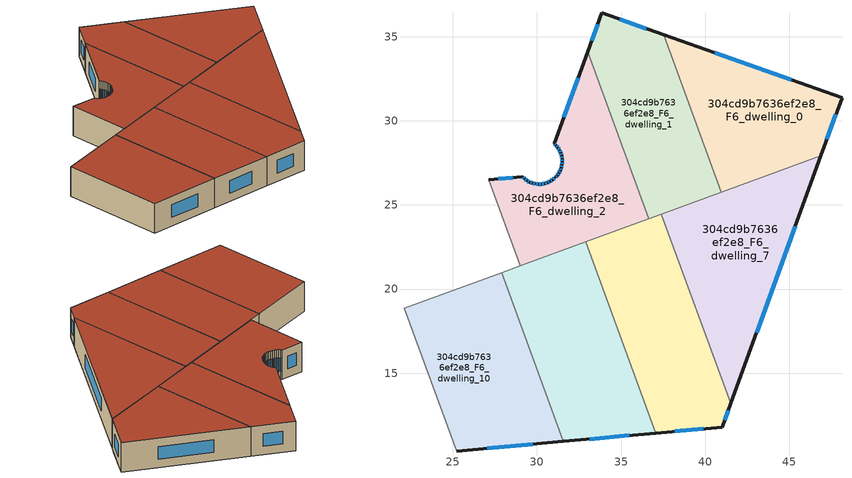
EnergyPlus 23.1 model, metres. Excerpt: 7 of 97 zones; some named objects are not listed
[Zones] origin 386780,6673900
304cd9b7636ef2e8_F6_dwelling_0
 floor to 304cd9b7636ef2e8_F5_dwelling_0 (EU_floor_Construction): 48.13,31.37 47.12,28.61 40.83,26.12 37.54,35.11 z18
 floor adiabatic (EU_floor_Construction): 47.12,28.61 46.88,27.93 40.97,25.76 40.83,26.12 z18
 wall outside (EU_wall_Construction): 46.88,27.93 48.13,31.37 37.54,35.11 z18:21
 wall to 304cd9b7636ef2e8_F6_dwelling_1 (EU_wall_Construction): 37.54,35.11 40.97,25.76 z18:21
 wall to 304cd9b7636ef2e8_F6_dwelling_7 (EU_wall_Construction): 40.97,25.76 46.88,27.93 z18:21
 window (EU_Window_Construction): 45.1,32.43 40.56,34.04 / 47.23,28.91 47.77,30.38 z18.86:20.14
 roof outside (EU_roof_Construction): 46.88,27.93 48.13,31.37 37.54,35.11 40.97,25.76 z21
304cd9b7636ef2e8_F6_dwelling_1
 floor to 304cd9b7636ef2e8_F5_dwelling_1 (EU_floor_Construction): 37,35.29 40.65,26.05 36.56,24.44 33.02,34.11 33.85,36.41 z18
 floor to 304cd9b7636ef2e8_F5_dwelling_0 (EU_floor_Construction): 37.54,35.11 40.83,26.12 40.65,26.05 37,35.29 z18
 floor to 304cd9b7636ef2e8_F5_dwelling_7 (EU_floor_Construction): 40.83,26.12 40.97,25.76 38.32,24.79 38.21,25.09 z18
 floor to 304cd9b7636ef2e8_F5_dwelling_8 (EU_floor_Construction): 38.21,25.09 38.32,24.79 36.66,24.18 36.56,24.44 z18
 wall outside (EU_wall_Construction): 37.54,35.11 33.85,36.41 33.02,34.11 z18:21
 wall to 304cd9b7636ef2e8_F6_dwelling_2 (EU_wall_Construction): 33.02,34.11 36.66,24.18 z18:21
 wall to 304cd9b7636ef2e8_F6_dwelling_8 (EU_wall_Construction): 36.66,24.18 37.39,24.45 z18:21
 wall to 304cd9b7636ef2e8_F6_dwelling_7 (EU_wall_Construction): 37.4,24.45 40.97,25.76 z18:21
 window (EU_Window_Construction): 33.61,35.75 33.26,34.77 / 36.48,35.48 34.91,36.03 z18.86:20.14
 roof outside (EU_roof_Construction): 40.97,25.76 37.54,35.11 33.85,36.41 33.02,34.11 36.66,24.18 z21
304cd9b7636ef2e8_F6_dwelling_10
 floor to 304cd9b7636ef2e8_F5_dwelling_11 (EU_floor_Construction): 25.99,20.26 29.74,10.78 25.24,10.38 22.17,18.75 z18
 floor to 304cd9b7636ef2e8_F5_dwelling_10 (EU_floor_Construction): 27.9,20.97 31.57,10.95 29.74,10.78 25.99,20.26 26.18,20.34 z18
 floor adiabatic (EU_floor_Construction): 26.14,20.32 22.17,18.75 22.13,18.85 z18
 wall outside (EU_wall_Construction): 25.24,10.38 31.57,10.95 z18:21
 wall to 304cd9b7636ef2e8_F6_dwelling_9 (EU_wall_Construction): 31.57,10.95 27.9,20.97 z18:21
 wall to 304cd9b7636ef2e8_F6_dwelling_11 (EU_wall_Construction): 22.13,18.85 25.24,10.38 z18:21
 wall to 304cd9b7636ef2e8_F6_dwelling_3 (EU_wall_Construction): 27.9,20.97 22.13,18.85 z18:21
 window (EU_Window_Construction): 27.05,10.54 29.76,10.78 z18.86:20.14
 roof outside (EU_roof_Construction): 31.57,10.95 27.9,20.97 22.13,18.85 25.24,10.38 z21
304cd9b7636ef2e8_F6_dwelling_2
 floor to 304cd9b7636ef2e8_F5_dwelling_2 (EU_floor_Construction): 32.71,33.28 36.25,24.32 28.98,21.45 27.13,26.51 29.14,26.67 29.27,26.54 29.41,26.44 29.57,26.36 29.74,26.29 29.91,26.25 30.09,26.24 30.27,26.24 30.45,26.27 30.62,26.33 30.78,26.4 30.93,26.5 31.07,26.61 31.12,26.66 31.2,26.74 31.3,26.88 31.38,27.04 31.45,27.21 31.49,27.39 31.5,27.56 31.5,27.74 31.47,27.92 31.41,28.09 31.34,28.25 31.25,28.41 31.13,28.54 31.02,28.65 z18
 floor to 304cd9b7636ef2e8_F5_dwelling_1 (EU_floor_Construction): 33.02,34.11 36.56,24.44 36.25,24.32 32.71,33.28 z18
 floor to 304cd9b7636ef2e8_F5_dwelling_9 (EU_floor_Construction): 34.37,23.57 34.45,23.37 30.46,21.91 30.42,22.01 z18
 floor to 304cd9b7636ef2e8_F5_dwelling_8 (EU_floor_Construction): 36.56,24.44 36.66,24.18 34.45,23.37 34.37,23.57 z18
 floor to 304cd9b7636ef2e8_F5_dwelling_10 (EU_floor_Construction): 30.42,22.01 30.46,21.91 29.01,21.38 28.98,21.45 z18
 wall outside (EU_wall_Construction): 33.02,34.11 31.02,28.65 31.13,28.54 31.25,28.41 31.34,28.25 31.41,28.09 31.47,27.92 31.5,27.74 31.5,27.56 31.49,27.39 31.45,27.21 31.38,27.04 31.3,26.88 31.2,26.74 31.12,26.66 31.07,26.61 30.93,26.5 30.78,26.4 30.62,26.33 30.45,26.27 30.27,26.24 30.09,26.24 29.91,26.25 29.74,26.29 29.57,26.36 29.41,26.44 29.27,26.54 29.14,26.67 27.13,26.51 z18:21
 wall to 304cd9b7636ef2e8_F6_dwelling_3 (EU_wall_Construction): 27.13,26.51 29.01,21.38 z18:21
 wall to 304cd9b7636ef2e8_F6_dwelling_9 (EU_wall_Construction): 29.01,21.38 32.89,22.8 z18:21
 wall to 304cd9b7636ef2e8_F6_dwelling_8 (EU_wall_Construction): 32.89,22.8 36.66,24.18 z18:21
 window (EU_Window_Construction): 30.22,26.24 30.14,26.24 / 30.4,26.26 30.32,26.25 / 30.57,26.31 30.5,26.29 / 30.74,26.38 30.67,26.35 / 30.89,26.47 30.83,26.43 / 31.03,26.58 30.97,26.53 / 31.18,26.72 31.15,26.68 / 31.27,26.84 31.22,26.78 / 31.36,27 31.32,26.93 / 31.43,27.16 31.4,27.09 / 31.47,27.34 31.46,27.26 / 31.5,27.51 31.49,27.44 / 31.5,27.69 31.5,27.62 / 31.48,27.87 31.49,27.79 / 31.43,28.04 31.45,27.97 / 31.36,28.21 31.39,28.14 / 31.27,28.36 31.31,28.3 / 31.16,28.5 31.21,28.45 / 31.05,28.62 31.1,28.57 / 32.45,32.55 31.59,30.21 / 28.56,26.62 27.7,26.55 / 29.23,26.58 29.18,26.63 / 29.37,26.47 29.31,26.52 / 29.53,26.38 29.46,26.42 / 29.69,26.31 29.62,26.34 / 29.87,26.27 29.79,26.28 / 30.04,26.24 29.97,26.25 z18.86:20.14
 roof outside (EU_roof_Construction): 36.66,24.18 33.02,34.11 31.02,28.65 31.13,28.54 31.25,28.41 31.34,28.25 31.41,28.09 31.47,27.92 31.5,27.74 31.5,27.56 31.49,27.39 31.45,27.21 31.38,27.04 31.3,26.88 31.2,26.74 31.12,26.66 31.07,26.61 30.93,26.5 30.78,26.4 30.62,26.33 30.45,26.27 30.27,26.24 30.09,26.24 29.91,26.25 29.74,26.29 29.57,26.36 29.41,26.44 29.27,26.54 29.14,26.67 27.13,26.51 29.01,21.38 z21
304cd9b7636ef2e8_F6_dwelling_7
 floor to 304cd9b7636ef2e8_F5_dwelling_7 (EU_floor_Construction): 46.88,27.93 42.18,15.02 38.32,24.79 z18
 floor to 304cd9b7636ef2e8_F5_dwelling_8 (EU_floor_Construction): 38.32,24.79 42.18,15.02 41.52,13.21 37.4,24.45 z18
 wall outside (EU_wall_Construction): 41.52,13.21 46.88,27.93 z18:21
 wall to 304cd9b7636ef2e8_F6_dwelling_8 (EU_wall_Construction): 37.4,24.45 41.52,13.21 z18:21
 window (EU_Window_Construction): 43.05,17.41 45.35,23.72 z18.86:20.14
 roof outside (EU_roof_Construction): 41.52,13.21 46.88,27.93 37.4,24.45 z21
304cd9b7636ef2e8_F6_dwelling_8
 floor to 304cd9b7636ef2e8_F5_dwelling_8 (EU_floor_Construction): 37.4,24.45 41.52,13.21 41.01,11.8 39.09,11.62 34.45,23.37 z18
 floor to 304cd9b7636ef2e8_F5_dwelling_9 (EU_floor_Construction): 34.45,23.37 39.09,11.62 37.05,11.44 32.89,22.8 z18
 wall outside (EU_wall_Construction): 37.05,11.44 41.01,11.8 41.52,13.21 z18:21
 wall to 304cd9b7636ef2e8_F6_dwelling_9 (EU_wall_Construction): 32.89,22.8 37.05,11.44 z18:21
 window (EU_Window_Construction): 41.16,12.2 41.37,12.8 / 38.18,11.54 39.88,11.7 z18.86:20.14
 roof outside (EU_roof_Construction): 41.01,11.8 41.52,13.21 37.4,24.45 32.89,22.8 37.05,11.44 z21
304cd9b7636ef2e8_F6_dwelling_9
 floor to 304cd9b7636ef2e8_F5_dwelling_10 (EU_floor_Construction): 30.46,21.91 34.68,11.23 31.57,10.95 27.9,20.97 z18
 floor to 304cd9b7636ef2e8_F5_dwelling_9 (EU_floor_Construction): 32.89,22.8 37.05,11.44 34.68,11.23 30.46,21.91 z18
 wall outside (EU_wall_Construction): 31.57,10.95 37.05,11.44 z18:21
 wall to 304cd9b7636ef2e8_F6_dwelling_3 (EU_wall_Construction): 29.01,21.38 27.9,20.97 z18:21
 window (EU_Window_Construction): 33.14,11.09 35.49,11.3 z18.86:20.14
 roof outside (EU_roof_Construction): 37.05,11.44 32.89,22.8 27.9,20.97 31.57,10.95 z21
[Building]
EU S2 Campaign: North Axis=0; Terrain=City; Solar Distribution=FullExterior
[Site:Location]
Helsinki-Vantaa.AP: Latitude=60.317; Longitude=24.963; Time Zone=2; Elevation=54.6
[SizingPeriod:WeatherFileDays]
AnnualSizingPeriod: Begin Month=1; Begin Day of Month=1; End Month=12; End Day of Month=31; Day of Week for Start Day=Monday; Use Weather File Daylight Saving Period=No; Use Weather File Rain and Snow Indicators=No
[MATERIAL]
EU_InternalMass_Material: Roughness=MediumRough; Thickness=0.1; Conductivity=1; Density=1800; Specific Heat=900; Thermal Absorptance=0.9; Solar Absorptance=0.7; Visible Absorptance=0.7
[MATERIAL:NOMASS] Roughness=MediumRough; Thermal Absorptance=0.9; Solar Absorptance=0.7; Visible Absorptance=0.7
Name | Thermal Resistance
EU_wall_NoMass | 1.10183
EU_roof_NoMass; EU_floor_NoMass | 1.70606
[WINDOWMATERIAL:SIMPLEGLAZINGSYSTEM]
EU_Window_SimpleGlazing: UFactor=3.11035; Solar Heat Gain Coefficient=0.8; Visible Transmittance=0.8
[CONSTRUCTION]
EU_wall_Construction: EU_wall_NoMass
EU_roof_Construction: EU_roof_NoMass
EU_floor_Construction: EU_floor_NoMass
EU_Window_Construction: EU_Window_SimpleGlazing
EU_InternalMass_Construction: EU_InternalMass_Material
[ZONE] Type=1; Multiplier=1; Ceiling Height=autocalculate; Floor Area=autocalculate; Part of Total Floor Area=Yes
Name | Volume
304cd9b7636ef2e8_F6_dwelling_0 | 155.591
304cd9b7636ef2e8_F6_dwelling_1 | 155.567
304cd9b7636ef2e8_F6_dwelling_10 | 181.518
304cd9b7636ef2e8_F6_dwelling_2 | 155.582
304cd9b7636ef2e8_F6_dwelling_7 | 181.515
304cd9b7636ef2e8_F6_dwelling_8 | 181.49
304cd9b7636ef2e8_F6_dwelling_9 | 181.509
[INTERNALMASS] Construction=EU_InternalMass_Construction
Name | Zone or ZoneList | Surface Area
304cd9b7636ef2e8_F6_dwelling_0_EU_InternalMass | 304cd9b7636ef2e8_F6_dwelling_0 | 51.8636
304cd9b7636ef2e8_F6_dwelling_1_EU_InternalMass | 304cd9b7636ef2e8_F6_dwelling_1 | 51.8556
304cd9b7636ef2e8_F6_dwelling_2_EU_InternalMass | 304cd9b7636ef2e8_F6_dwelling_2 | 51.8605
304cd9b7636ef2e8_F6_dwelling_7_EU_InternalMass | 304cd9b7636ef2e8_F6_dwelling_7 | 60.5048
304cd9b7636ef2e8_F6_dwelling_8_EU_InternalMass | 304cd9b7636ef2e8_F6_dwelling_8 | 60.4965
304cd9b7636ef2e8_F6_dwelling_9_EU_InternalMass | 304cd9b7636ef2e8_F6_dwelling_9 | 60.5031
304cd9b7636ef2e8_F6_dwelling_10_EU_InternalMass | 304cd9b7636ef2e8_F6_dwelling_10 | 60.5059
[OTHEREQUIPMENT] Fuel Type=Electricity; Design Level Calculation Method=Watts/Area; Power per Zone Floor Area=1; Fraction Latent=0; Fraction Radiant=0; Fraction Lost=0; Carbon Dioxide Generation Rate=0; EndUse Subcategory=EU_Step8_InternalGains
Name | Zone or ZoneList or Space or SpaceList | Schedule
EU_Step8_InternalGain_304cd9b7636ef2e8_F6_dwelling_0_f000 | 304cd9b7636ef2e8_F6_dwelling_0 | EU_Step8_GainSchedule_304cd9b7636ef2e8_F6_dwelling_0_f000
EU_Step8_InternalGain_304cd9b7636ef2e8_F6_dwelling_1_f000 | 304cd9b7636ef2e8_F6_dwelling_1 | EU_Step8_GainSchedule_304cd9b7636ef2e8_F6_dwelling_1_f000
EU_Step8_InternalGain_304cd9b7636ef2e8_F6_dwelling_2_f000 | 304cd9b7636ef2e8_F6_dwelling_2 | EU_Step8_GainSchedule_304cd9b7636ef2e8_F6_dwelling_2_f000
EU_Step8_InternalGain_304cd9b7636ef2e8_F6_dwelling_7_f000 | 304cd9b7636ef2e8_F6_dwelling_7 | EU_Step8_GainSchedule_304cd9b7636ef2e8_F6_dwelling_7_f000
EU_Step8_InternalGain_304cd9b7636ef2e8_F6_dwelling_8_f000 | 304cd9b7636ef2e8_F6_dwelling_8 | EU_Step8_GainSchedule_304cd9b7636ef2e8_F6_dwelling_8_f000
EU_Step8_InternalGain_304cd9b7636ef2e8_F6_dwelling_9_f000 | 304cd9b7636ef2e8_F6_dwelling_9 | EU_Step8_GainSchedule_304cd9b7636ef2e8_F6_dwelling_9_f000
EU_Step8_InternalGain_304cd9b7636ef2e8_F6_dwelling_10_f000 | 304cd9b7636ef2e8_F6_dwelling_10 | EU_Step8_GainSchedule_304cd9b7636ef2e8_F6_dwelling_10_f000
[ZONEVENTILATION:DESIGNFLOWRATE] Schedule=EU_AlwaysOn; Design Flow Rate Calculation Method=AirChanges/Hour; Air Changes per Hour=0.756316; Ventilation Type=Natural; Fan Pressure Rise=0; Fan Total Efficiency=1; Constant Term Coefficient=1; Temperature Term Coefficient=0; Velocity Term Coefficient=0; Velocity Squared Term Coefficient=0; Minimum Indoor Temperature=-100; Maximum Indoor Temperature=100; Delta Temperature=-100; Minimum Outdoor Temperature=-100; Maximum Outdoor Temperature=100; Maximum Wind Speed=40
Name | Zone or ZoneList or Space or SpaceList
EU_ConstantAir_304cd9b7636ef2e8_F6_dwelling_0 | 304cd9b7636ef2e8_F6_dwelling_0
EU_ConstantAir_304cd9b7636ef2e8_F6_dwelling_1 | 304cd9b7636ef2e8_F6_dwelling_1
EU_ConstantAir_304cd9b7636ef2e8_F6_dwelling_2 | 304cd9b7636ef2e8_F6_dwelling_2
EU_ConstantAir_304cd9b7636ef2e8_F6_dwelling_7 | 304cd9b7636ef2e8_F6_dwelling_7
EU_ConstantAir_304cd9b7636ef2e8_F6_dwelling_8 | 304cd9b7636ef2e8_F6_dwelling_8
EU_ConstantAir_304cd9b7636ef2e8_F6_dwelling_9 | 304cd9b7636ef2e8_F6_dwelling_9
EU_ConstantAir_304cd9b7636ef2e8_F6_dwelling_10 | 304cd9b7636ef2e8_F6_dwelling_10
[HVACTEMPLATE:ZONE:IDEALLOADSAIRSYSTEM] System Availability Schedule=EU_AlwaysOn; Maximum Heating Supply Air Temperature=50; Minimum Cooling Supply Air Temperature=13; Maximum Heating Supply Air Humidity Ratio=0.0156; Minimum Cooling Supply Air Humidity Ratio=0.0077; Heating Limit=NoLimit; Cooling Limit=NoLimit; Heating Availability Schedule=EU_AlwaysOn; Cooling Availability Schedule=EU_CoolingOff; Dehumidification Control Type=ConstantSensibleHeatRatio; Cooling Sensible Heat Ratio=0.7; Dehumidification Setpoint=60; Humidification Control Type=None; Humidification Setpoint=30; Outdoor Air Method=None; Outdoor Air Flow Rate per Person=0.00944; Outdoor Air Flow Rate per Zone Floor Area=0; Outdoor Air Flow Rate per Zone=0; Demand Controlled Ventilation Type=None; Outdoor Air Economizer Type=NoEconomizer; Heat Recovery Type=None; Sensible Heat Recovery Effectiveness=0.7; Latent Heat Recovery Effectiveness=0.65
Name | Template Thermostat
304cd9b7636ef2e8_F6_dwelling_0 | EU_HeatOnly_304cd9b7636ef2e8_F6_dwelling_0
304cd9b7636ef2e8_F6_dwelling_1 | EU_HeatOnly_304cd9b7636ef2e8_F6_dwelling_1
304cd9b7636ef2e8_F6_dwelling_2 | EU_HeatOnly_304cd9b7636ef2e8_F6_dwelling_2
304cd9b7636ef2e8_F6_dwelling_7 | EU_HeatOnly_304cd9b7636ef2e8_F6_dwelling_7
304cd9b7636ef2e8_F6_dwelling_8 | EU_HeatOnly_304cd9b7636ef2e8_F6_dwelling_8
304cd9b7636ef2e8_F6_dwelling_9 | EU_HeatOnly_304cd9b7636ef2e8_F6_dwelling_9
304cd9b7636ef2e8_F6_dwelling_10 | EU_HeatOnly_304cd9b7636ef2e8_F6_dwelling_10
[SIZING:ZONE] Zone Cooling Design Supply Air Temperature Input Method=SupplyAirTemperature; Zone Cooling Design Supply Air Temperature=13; Zone Heating Design Supply Air Temperature Input Method=SupplyAirTemperature; Zone Heating Design Supply Air Temperature=50; Zone Cooling Design Supply Air Humidity Ratio=0.008; Zone Heating Design Supply Air Humidity Ratio=0.008; Cooling Design Air Flow Method=DesignDay; Cooling Design Air Flow Rate=0; Cooling Minimum Air Flow per Zone Floor Area=0.000762; Cooling Minimum Air Flow=0; Cooling Minimum Air Flow Fraction=0.2; Heating Design Air Flow Method=DesignDay; Heating Design Air Flow Rate=0; Heating Maximum Air Flow per Zone Floor Area=0.002032; Heating Maximum Air Flow=0.141576; Heating Maximum Air Flow Fraction=0.3; Account for Dedicated Outdoor Air System=No; Dedicated Outdoor Air System Control Strategy=NeutralSupplyAir; Dedicated Outdoor Air Low Setpoint Temperature for Design=autosize; Dedicated Outdoor Air High Setpoint Temperature for Design=autosize; Zone Load Sizing Method=Sensible Load Only No Latent Load; Zone Latent Cooling Design Supply Air Humidity Ratio Input Method=HumidityRatioDifference; Zone Cooling Design Supply Air Humidity Ratio Difference=0.005; Zone Latent Heating Design Supply Air Humidity Ratio Input Method=HumidityRatioDifference; Zone Humidification Design Supply Air Humidity Ratio Difference=0.005
304cd9b7636ef2e8_F6_dwelling_0; 304cd9b7636ef2e8_F6_dwelling_1; 304cd9b7636ef2e8_F6_dwelling_2; 304cd9b7636ef2e8_F6_dwelling_7; 304cd9b7636ef2e8_F6_dwelling_8; 304cd9b7636ef2e8_F6_dwelling_9; 304cd9b7636ef2e8_F6_dwelling_10
[SCHEDULE:CONSTANT]
Name | Hourly Value
EU_AlwaysOn | 1
EU_CoolingOff | 0
[SCHEDULE:FILE] Column Number=1; Rows to Skip at Top=0; Number of Hours of Data=8760; Column Separator=Comma; Interpolate to Timestep=No; Minutes per Item=60; Adjust Schedule for Daylight Savings=Yes
Name | File
EU_Step8_GainSchedule_304cd9b7636ef2e8_F6_dwelling_0_f000 | ../../schedules/304cd9b7636ef2e8/304cd9b7636ef2e8_F6_dwelling_0_f000_gain.csv
EU_Step8_GainSchedule_304cd9b7636ef2e8_F6_dwelling_1_f000 | ../../schedules/304cd9b7636ef2e8/304cd9b7636ef2e8_F6_dwelling_1_f000_gain.csv
EU_Step8_GainSchedule_304cd9b7636ef2e8_F6_dwelling_2_f000 | ../../schedules/304cd9b7636ef2e8/304cd9b7636ef2e8_F6_dwelling_2_f000_gain.csv
EU_Step8_GainSchedule_304cd9b7636ef2e8_F6_dwelling_7_f000 | ../../schedules/304cd9b7636ef2e8/304cd9b7636ef2e8_F6_dwelling_7_f000_gain.csv
EU_Step8_GainSchedule_304cd9b7636ef2e8_F6_dwelling_8_f000 | ../../schedules/304cd9b7636ef2e8/304cd9b7636ef2e8_F6_dwelling_8_f000_gain.csv
EU_Step8_GainSchedule_304cd9b7636ef2e8_F6_dwelling_9_f000 | ../../schedules/304cd9b7636ef2e8/304cd9b7636ef2e8_F6_dwelling_9_f000_gain.csv
EU_Step8_GainSchedule_304cd9b7636ef2e8_F6_dwelling_10_f000 | ../../schedules/304cd9b7636ef2e8/304cd9b7636ef2e8_F6_dwelling_10_f000_gain.csv
